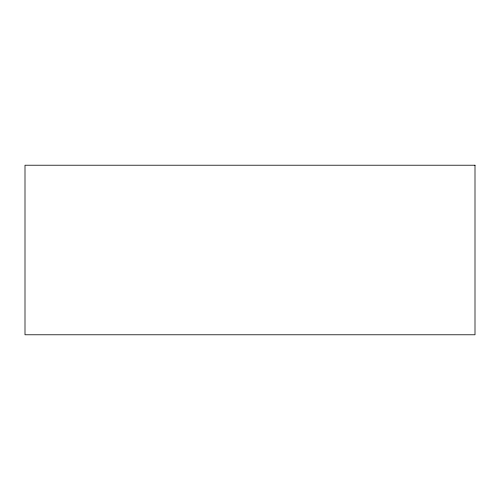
<?xml version="1.0" encoding="UTF-8"?>
<svg xmlns="http://www.w3.org/2000/svg" width="500" height="500" viewBox="0 0 500 500"><rect width="100%" height="100%" fill="white"/><g stroke="black" fill="none" stroke-linecap="round" stroke-linejoin="round"><path stroke-width="0.75" d="M475 165.219L25 165.219L25 334.781L475 334.781L475 165.219"/></g></svg>
